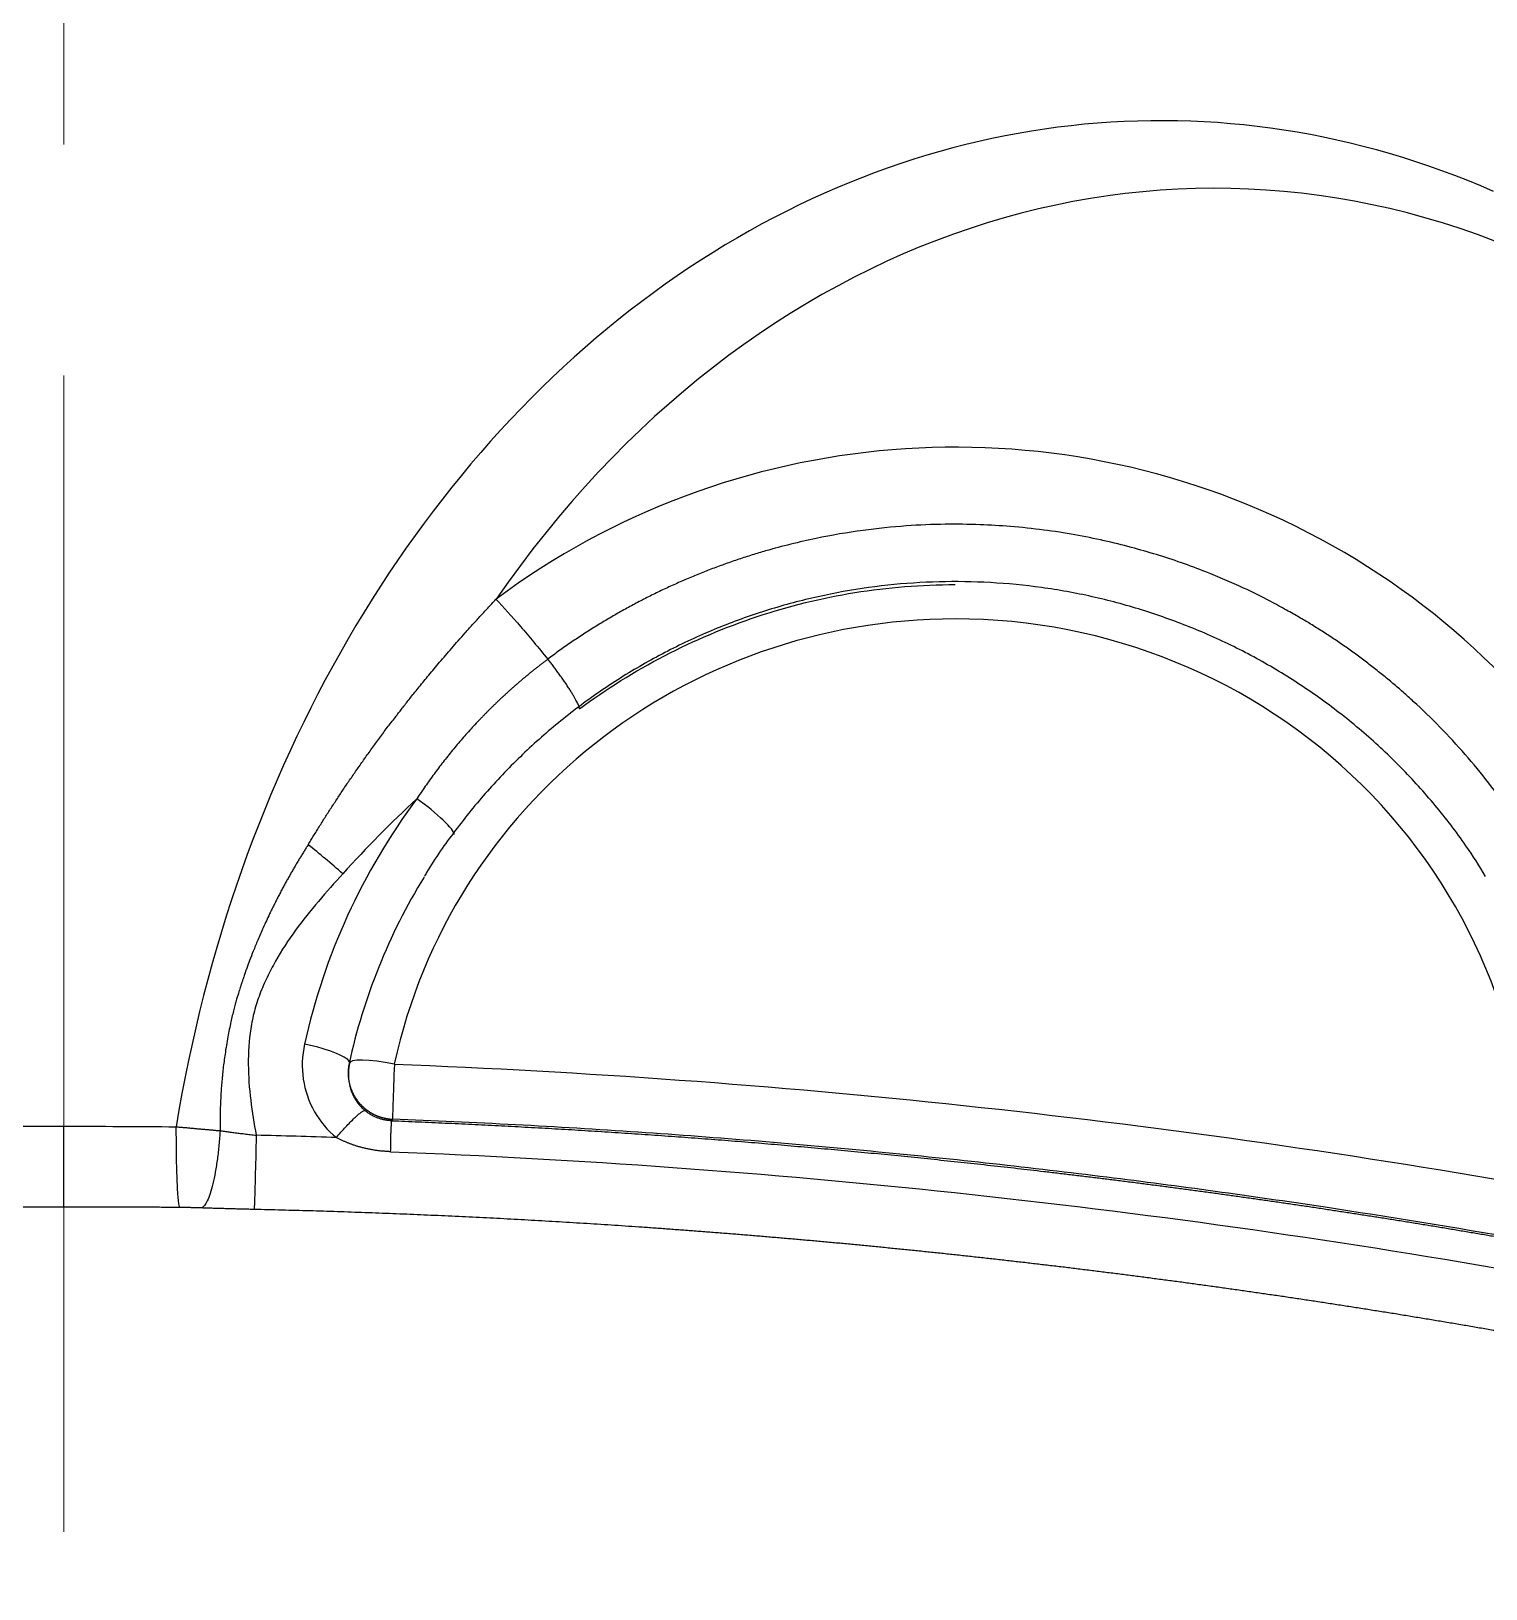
# Model space of a CAD drawing. Extents: x 0 to 790, y 0 to 579.
# Drawn here: x 225.07 to 240.8, y 369.68 to 386.52 of the extents above; entities that cross this region are included whole.
import ezdxf

# ---------------------------------------------------------------- set-up
doc = ezdxf.new("R2010")
doc.units = 0
doc.header["$LTSCALE"] = 10
doc.header["$MEASUREMENT"] = 0
doc.linetypes.add('CENTER', pattern=[2, 1.25, -0.25, 0.25, -0.25])
doc.layers.add('1', color=7, linetype='CONTINUOUS')
doc.layers.add('BODY', color=7, linetype='CONTINUOUS')

# ---------------------------------------------------------------- blocks, each defined once
blk = doc.blocks.new('A$C93291215')
at = {"layer": '1'}
blk.add_arc((0, 10.039), 24, 0, 86.2072, dxfattribs=at)
for centre, major_axis, ratio, start_param, end_param in [((11.909, 10.15), (0.127, -13.708), 0.796567, 2.79867, 4.496968), ((12.489, 10.155), (-0.12, 12.971), 0.796567, 5.940263, 7.12911), ((9.641, 12.286), (8.198, 0), 0.980939, 6.234668, 8.504828), ((9.638, 12.39), (-6.2, 0), 0.980939, 4.712389, 6.073153), ((9.638, 12.39), (-6.2, 0), 0.980939, 3.135495, 4.712389), ((9.638, 12.37), (7.2, 0), 0.980939, 2.512314, 2.926811), ((3.818, 16.43), (-0.402, 0.298), 0.157095, 3.257657, 4.828454), ((9.638, 12.293), (-6.7, 0), 0.980939, 5.741761, 6.073092), ((2.604, 13.778), (-0.488, 0.109), 0.18985, 3.183788, 4.754583), ((3.575, 13.561), (-0.489, 0.106), 0.190045, 4.753665, 6.324461), ((3.575, 13.561), (0.019, 0.5), 0.007701, 1.375335, 3.228797)]:
    blk.add_ellipse(centre, major_axis=major_axis, ratio=ratio, start_param=start_param, end_param=end_param, dxfattribs=at)
for points, knots in [([(16.902, 12.362), (16.902, 12.375), (16.902, 12.402), (16.901, 12.442), (16.901, 12.481), (16.9, 12.521), (16.899, 12.561), (16.898, 12.601), (16.896, 12.641), (16.895, 12.68), (16.893, 12.72), (16.891, 12.76), (16.889, 12.8), (16.886, 12.839), (16.883, 12.879), (16.88, 12.919), (16.877, 12.958), (16.873, 12.998), (16.87, 13.037), (16.866, 13.077), (16.862, 13.117), (16.857, 13.156), (16.853, 13.195), (16.848, 13.235), (16.843, 13.274), (16.838, 13.314), (16.832, 13.353), (16.827, 13.392), (16.821, 13.432), (16.814, 13.471), (16.808, 13.51), (16.801, 13.549), (16.795, 13.588), (16.788, 13.627), (16.78, 13.666), (16.773, 13.705), (16.765, 13.744), (16.757, 13.783), (16.749, 13.822), (16.741, 13.861), (16.732, 13.899), (16.723, 13.938), (16.714, 13.977), (16.705, 14.015), (16.696, 14.054), (16.686, 14.093), (16.676, 14.131), (16.666, 14.169), (16.656, 14.208), (16.645, 14.246), (16.634, 14.284), (16.623, 14.322), (16.612, 14.36), (16.601, 14.399), (16.589, 14.437), (16.577, 14.474), (16.565, 14.512), (16.553, 14.55), (16.54, 14.588), (16.528, 14.626), (16.515, 14.663), (16.502, 14.701), (16.488, 14.738), (16.475, 14.776), (16.461, 14.813), (16.447, 14.85), (16.433, 14.888), (16.418, 14.925), (16.404, 14.962), (16.389, 14.999), (16.374, 15.036), (16.358, 15.073), (16.343, 15.109), (16.327, 15.146), (16.311, 15.183), (16.295, 15.219), (16.279, 15.256), (16.262, 15.292), (16.245, 15.328), (16.228, 15.365), (16.211, 15.401), (16.194, 15.437), (16.176, 15.473), (16.158, 15.509), (16.14, 15.545), (16.122, 15.58), (16.104, 15.616), (16.085, 15.652), (16.066, 15.687), (16.047, 15.722), (16.028, 15.757), (16.008, 15.793), (15.989, 15.828), (15.969, 15.863), (15.949, 15.897), (15.928, 15.932), (15.908, 15.967), (15.887, 16.001), (15.866, 16.035), (15.845, 16.07), (15.824, 16.104), (15.803, 16.138), (15.781, 16.172), (15.759, 16.205), (15.737, 16.239), (15.715, 16.273), (15.692, 16.306), (15.67, 16.339), (15.578, 16.472), (15.412, 16.699), (15.156, 17.009), (14.883, 17.303), (14.656, 17.524), (14.484, 17.678), (14.373, 17.774), (14.26, 17.867), (14.146, 17.958), (14.029, 18.047), (13.911, 18.133), (13.791, 18.217), (13.669, 18.298), (13.545, 18.377), (13.42, 18.454), (13.312, 18.516), (13.188, 18.586), (13.011, 18.682), (12.723, 18.825), (12.315, 19), (11.907, 19.142), (11.538, 19.248), (11.244, 19.32), (10.928, 19.384), (10.59, 19.436), (10.247, 19.472), (9.892, 19.493), (9.516, 19.498), (9.094, 19.48), (8.627, 19.432), (8.118, 19.345), (7.745, 19.252), (7.517, 19.185), (7.445, 19.163), (7.372, 19.14), (7.301, 19.116), (7.229, 19.092), (7.157, 19.067), (7.086, 19.041), (7.015, 19.015), (6.945, 18.987), (6.874, 18.959), (6.804, 18.931), (6.735, 18.901), (6.665, 18.871), (6.596, 18.841), (6.527, 18.809), (6.459, 18.777), (6.391, 18.744), (6.323, 18.71), (6.256, 18.676), (6.189, 18.641), (6.122, 18.605), (6.056, 18.569), (5.99, 18.532), (5.925, 18.494), (5.86, 18.456), (5.795, 18.417), (5.731, 18.377), (5.667, 18.337), (5.604, 18.296), (5.541, 18.254), (5.478, 18.212), (5.416, 18.169), (5.355, 18.125), (5.294, 18.081), (5.254, 18.051), (5.234, 18.036)], [0, 0, 0, 0, 0.002517, 0.005034, 0.00755, 0.010065, 0.01258, 0.015094, 0.017607, 0.02012, 0.022632, 0.025144, 0.027655, 0.030166, 0.032676, 0.035186, 0.037695, 0.040204, 0.042712, 0.04522, 0.047728, 0.050236, 0.052743, 0.055249, 0.057756, 0.060262, 0.062767, 0.065273, 0.067778, 0.070283, 0.072788, 0.075293, 0.077797, 0.080301, 0.082806, 0.085309, 0.087813, 0.090317, 0.092821, 0.095324, 0.097828, 0.100331, 0.102835, 0.105338, 0.107842, 0.110345, 0.112848, 0.115352, 0.117855, 0.120359, 0.122863, 0.125367, 0.127871, 0.130375, 0.132879, 0.135384, 0.137889, 0.140394, 0.142899, 0.145405, 0.147911, 0.150418, 0.152925, 0.155432, 0.15794, 0.160449, 0.162958, 0.165467, 0.167978, 0.170489, 0.173, 0.175512, 0.178025, 0.180539, 0.183053, 0.185569, 0.188085, 0.190601, 0.193119, 0.195637, 0.198156, 0.200675, 0.203195, 0.205716, 0.208236, 0.210758, 0.21328, 0.215802, 0.218325, 0.220848, 0.223371, 0.225895, 0.228419, 0.230944, 0.233468, 0.235993, 0.238518, 0.241043, 0.243568, 0.246093, 0.248618, 0.251143, 0.253669, 0.256194, 0.258719, 0.261244, 0.263769, 0.266294, 0.268819, 0.294049, 0.319223, 0.344335, 0.369405, 0.378544, 0.38768, 0.396815, 0.405947, 0.415077, 0.424207, 0.433335, 0.442463, 0.45159, 0.460718, 0.469847, 0.474838, 0.487332, 0.507344, 0.534899, 0.57002, 0.587571, 0.606338, 0.626316, 0.647501, 0.669888, 0.690278, 0.71356, 0.739727, 0.768773, 0.800707, 0.835548, 0.840243, 0.844938, 0.849633, 0.854329, 0.859025, 0.863722, 0.868419, 0.873117, 0.877815, 0.882513, 0.887212, 0.891912, 0.896612, 0.901312, 0.906012, 0.910712, 0.915413, 0.920113, 0.924814, 0.929515, 0.934215, 0.938915, 0.943616, 0.948316, 0.953016, 0.957715, 0.962415, 0.967114, 0.971813, 0.976512, 0.98121, 0.985908, 0.990606, 0.995303, 1, 1, 1, 1]), ([(15.373, 15.687), (15.307, 15.8), (15.138, 16.065), (14.834, 16.46), (14.465, 16.868), (14.063, 17.245), (13.63, 17.588), (13.17, 17.895), (12.686, 18.163), (12.18, 18.39), (11.657, 18.576), (11.121, 18.719), (10.574, 18.818), (10.02, 18.871), (9.464, 18.88), (8.909, 18.843), (8.359, 18.761), (7.818, 18.635), (7.289, 18.465), (6.777, 18.252), (6.284, 17.999), (5.814, 17.706), (5.371, 17.376), (4.957, 17.011), (4.574, 16.615), (4.23, 16.186), (4.006, 15.874), (3.908, 15.701), (3.9, 15.687)], [0, 0, 0, 0, 0.028926, 0.069198, 0.109476, 0.149761, 0.190052, 0.23035, 0.270655, 0.310965, 0.351282, 0.391603, 0.431928, 0.472257, 0.512589, 0.552922, 0.593255, 0.633588, 0.673919, 0.714248, 0.754573, 0.794894, 0.83521, 0.875521, 0.915825, 0.956122, 0.996412, 1, 1, 1, 1]), ([(5.577, 17.498), (5.866, 17.714), (6.174, 17.906), (6.818, 18.24), (7.153, 18.382), (7.841, 18.611), (8.195, 18.698), (8.732, 18.785), (8.913, 18.807), (9.275, 18.835), (9.457, 18.842), (9.638, 18.842)], [0, 0, 0, 0, 0.25, 0.25, 0.5, 0.5, 0.75, 0.75, 0.875, 0.875, 1, 1, 1, 1]), ([(2.644, 16.03), (2.654, 16.046), (2.673, 16.078), (2.702, 16.127), (2.733, 16.175), (2.763, 16.225), (2.794, 16.274), (2.826, 16.325), (2.858, 16.375), (2.891, 16.426), (2.925, 16.478), (2.959, 16.53), (2.993, 16.582), (3.028, 16.635), (3.064, 16.688), (3.101, 16.741), (3.138, 16.795), (3.175, 16.849), (3.214, 16.904), (3.252, 16.959), (3.292, 17.014), (3.332, 17.07), (3.373, 17.126), (3.414, 17.182), (3.456, 17.239), (3.499, 17.296), (3.542, 17.353), (3.581, 17.403), (3.615, 17.447), (3.645, 17.487), (3.679, 17.53), (3.716, 17.577), (3.756, 17.627), (3.799, 17.681), (3.846, 17.739), (3.896, 17.8), (3.949, 17.865), (4.006, 17.933), (4.066, 18.004), (4.129, 18.078), (4.196, 18.156), (4.267, 18.237), (4.341, 18.321), (4.419, 18.408), (4.501, 18.497), (4.586, 18.59), (4.645, 18.652), (4.674, 18.684)], [0, 0, 0, 0, 0.016597, 0.033398, 0.050405, 0.067615, 0.08503, 0.102648, 0.120471, 0.138496, 0.156724, 0.175156, 0.19379, 0.212626, 0.231664, 0.250904, 0.270346, 0.289989, 0.309833, 0.329877, 0.350123, 0.370569, 0.391215, 0.412061, 0.433107, 0.454352, 0.475796, 0.49744, 0.510925, 0.525861, 0.542247, 0.560081, 0.579361, 0.600085, 0.622252, 0.64586, 0.670906, 0.697389, 0.725305, 0.754654, 0.785432, 0.817638, 0.851269, 0.886322, 0.922797, 0.96069, 1, 1, 1, 1]), ([(4.674, 18.684), (4.756, 18.598), (4.846, 18.499), (5.034, 18.28), (5.133, 18.161), (5.234, 18.036)], [0, 0, 0, 0, 0.5, 0.5, 1, 1, 1, 1]), ([(5.234, 18.036), (5.224, 18.028), (5.205, 18.014), (5.176, 17.992), (5.147, 17.97), (5.119, 17.947), (5.09, 17.925), (5.062, 17.902), (5.034, 17.88), (5.007, 17.857), (4.979, 17.834), (4.952, 17.811), (4.925, 17.788), (4.899, 17.765), (4.872, 17.742), (4.846, 17.719), (4.82, 17.696), (4.794, 17.672), (4.768, 17.648), (4.742, 17.625), (4.717, 17.601), (4.692, 17.577), (4.667, 17.553), (4.642, 17.529), (4.618, 17.505), (4.593, 17.481), (4.569, 17.456), (4.545, 17.432), (4.521, 17.407), (4.498, 17.383), (4.463, 17.346), (4.418, 17.298), (4.363, 17.237), (4.309, 17.176), (4.256, 17.114), (4.203, 17.051), (4.152, 16.987), (4.102, 16.923), (4.052, 16.859), (4.004, 16.794), (3.956, 16.728), (3.909, 16.662), (3.863, 16.595), (3.833, 16.55), (3.818, 16.527)], [0, 0, 0, 0, 0.017466, 0.03488, 0.052243, 0.069557, 0.086822, 0.10404, 0.121212, 0.138338, 0.15542, 0.17246, 0.189456, 0.206412, 0.223328, 0.240204, 0.257043, 0.273844, 0.290608, 0.307337, 0.324032, 0.340692, 0.35732, 0.373916, 0.39048, 0.407014, 0.423519, 0.439994, 0.456441, 0.472861, 0.489255, 0.528854, 0.568372, 0.607817, 0.647199, 0.686526, 0.725805, 0.765044, 0.804249, 0.843428, 0.882587, 0.921732, 0.960868, 1, 1, 1, 1]), ([(2.644, 16.03), (2.636, 16.018), (2.621, 15.995), (2.599, 15.959), (2.576, 15.922), (2.553, 15.885), (2.53, 15.847), (2.507, 15.808), (2.484, 15.768), (2.461, 15.728), (2.437, 15.687), (2.414, 15.645), (2.39, 15.602), (2.367, 15.559), (2.343, 15.515), (2.32, 15.47), (2.296, 15.424), (2.273, 15.377), (2.249, 15.33), (2.21, 15.248), (2.159, 15.138), (2.1, 15.004), (2.051, 14.886), (2.012, 14.785), (1.981, 14.701), (1.957, 14.634), (1.941, 14.585), (1.931, 14.555), (1.922, 14.529), (1.911, 14.494), (1.892, 14.435), (1.867, 14.351), (1.837, 14.242), (1.805, 14.106), (1.772, 13.945), (1.749, 13.802), (1.733, 13.688), (1.723, 13.61), (1.715, 13.533), (1.708, 13.456), (1.703, 13.38), (1.698, 13.305), (1.694, 13.23), (1.692, 13.156), (1.69, 13.083), (1.69, 13.01), (1.69, 12.962), (1.691, 12.938)], [0, 0, 0, 0, 0.012737, 0.025688, 0.038853, 0.052231, 0.065824, 0.07963, 0.093649, 0.107883, 0.12233, 0.136992, 0.151868, 0.166959, 0.182266, 0.197787, 0.213525, 0.22948, 0.245652, 0.262042, 0.312321, 0.35694, 0.395857, 0.429036, 0.456439, 0.478011, 0.493687, 0.503429, 0.507217, 0.518267, 0.537127, 0.563818, 0.598322, 0.640594, 0.690641, 0.748427, 0.772335, 0.796067, 0.819611, 0.842958, 0.866098, 0.889019, 0.911712, 0.934167, 0.956374, 0.978321, 1, 1, 1, 1]), ([(3.018, 15.717), (2.929, 15.619), (2.752, 15.42), (2.502, 15.108), (2.319, 14.831), (2.197, 14.597), (2.118, 14.416), (2.058, 14.23), (2.007, 13.979), (1.987, 13.656), (2.016, 13.267), (2.058, 13.013), (2.082, 12.888)], [0, 0, 0, 0, 0.126532, 0.253064, 0.379596, 0.442862, 0.506128, 0.567862, 0.629596, 0.753064, 0.876532, 1, 1, 1, 1]), ([(3.086, 13.663), (3.085, 13.659), (3.084, 13.652), (3.082, 13.64), (3.08, 13.629), (3.079, 13.618), (3.077, 13.607), (3.077, 13.595), (3.076, 13.584), (3.076, 13.573), (3.076, 13.562), (3.076, 13.551), (3.076, 13.54), (3.077, 13.529), (3.077, 13.518), (3.079, 13.508), (3.08, 13.497), (3.081, 13.486), (3.083, 13.476), (3.085, 13.465), (3.087, 13.455), (3.09, 13.445), (3.092, 13.435), (3.095, 13.425), (3.098, 13.415), (3.101, 13.405), (3.104, 13.395), (3.108, 13.386), (3.112, 13.376), (3.115, 13.367), (3.119, 13.358), (3.124, 13.349), (3.128, 13.34), (3.132, 13.331), (3.137, 13.322), (3.142, 13.314), (3.147, 13.306), (3.152, 13.297), (3.157, 13.289), (3.162, 13.281), (3.168, 13.274), (3.173, 13.266), (3.179, 13.258), (3.184, 13.251), (3.19, 13.244), (3.196, 13.237), (3.202, 13.23), (3.208, 13.223), (3.215, 13.217), (3.221, 13.21), (3.227, 13.204), (3.234, 13.198), (3.24, 13.192), (3.247, 13.186), (3.253, 13.18), (3.26, 13.175), (3.267, 13.169), (3.273, 13.164), (3.28, 13.159), (3.287, 13.154), (3.294, 13.149), (3.301, 13.145), (3.308, 13.14), (3.315, 13.136), (3.322, 13.132), (3.329, 13.128), (3.336, 13.124), (3.343, 13.12), (3.351, 13.116), (3.358, 13.113), (3.365, 13.109), (3.372, 13.106), (3.379, 13.103), (3.386, 13.1), (3.394, 13.097), (3.401, 13.094), (3.408, 13.092), (3.415, 13.089), (3.422, 13.087), (3.43, 13.084), (3.437, 13.082), (3.444, 13.08), (3.451, 13.078), (3.458, 13.077), (3.465, 13.075), (3.472, 13.073), (3.48, 13.072), (3.487, 13.071), (3.494, 13.069), (3.501, 13.068), (3.508, 13.067), (3.515, 13.066), (3.521, 13.065), (3.528, 13.065), (3.535, 13.064), (3.542, 13.064), (3.549, 13.063), (3.553, 13.063), (3.556, 13.063)], [0, 0, 0, 0, 0.013305, 0.02655, 0.039736, 0.052862, 0.065927, 0.078931, 0.091874, 0.104756, 0.117576, 0.130333, 0.143029, 0.155661, 0.168231, 0.180738, 0.193181, 0.205562, 0.217878, 0.230131, 0.24232, 0.254446, 0.266507, 0.278505, 0.290438, 0.302308, 0.314113, 0.325854, 0.337532, 0.349145, 0.360694, 0.372179, 0.383601, 0.394959, 0.406253, 0.417483, 0.42865, 0.439754, 0.450794, 0.461772, 0.472687, 0.483539, 0.494328, 0.505056, 0.515721, 0.526324, 0.536866, 0.547346, 0.557765, 0.568124, 0.578421, 0.588658, 0.598835, 0.608952, 0.61901, 0.629008, 0.638948, 0.648828, 0.658651, 0.668415, 0.678122, 0.687771, 0.697363, 0.706898, 0.716377, 0.7258, 0.735167, 0.744479, 0.753736, 0.762939, 0.772087, 0.781181, 0.790222, 0.79921, 0.808145, 0.817027, 0.825858, 0.834637, 0.843365, 0.852042, 0.860669, 0.869246, 0.877773, 0.886251, 0.89468, 0.90306, 0.911393, 0.919678, 0.927916, 0.936107, 0.944252, 0.95235, 0.960403, 0.968411, 0.976375, 0.984294, 0.992169, 1, 1, 1, 1]), ([(3.093, 13.674), (3.092, 13.67), (3.09, 13.663), (3.088, 13.651), (3.085, 13.64), (3.084, 13.628), (3.082, 13.616), (3.081, 13.605), (3.08, 13.593), (3.079, 13.581), (3.078, 13.57), (3.078, 13.558), (3.078, 13.547), (3.078, 13.535), (3.078, 13.523), (3.079, 13.512), (3.08, 13.5), (3.081, 13.489), (3.082, 13.482), (3.083, 13.479)], [0, 0, 0, 0, 0.060339, 0.120587, 0.180731, 0.240758, 0.300655, 0.360408, 0.420002, 0.479425, 0.538662, 0.597698, 0.656519, 0.71511, 0.773457, 0.831545, 0.88936, 0.946888, 1, 1, 1, 1]), ([(3.089, 13.44), (3.09, 13.438), (3.091, 13.432), (3.093, 13.423), (3.096, 13.412), (3.099, 13.401), (3.102, 13.391), (3.107, 13.377), (3.113, 13.359), (3.122, 13.337), (3.132, 13.315), (3.143, 13.295), (3.155, 13.275), (3.167, 13.256), (3.181, 13.237), (3.195, 13.219), (3.209, 13.202), (3.225, 13.187), (3.24, 13.171), (3.251, 13.162), (3.257, 13.157)], [0, 0, 0, 0, 0.020679, 0.054492, 0.088072, 0.121409, 0.154496, 0.187326, 0.259355, 0.330749, 0.401461, 0.471446, 0.540658, 0.609052, 0.676585, 0.743218, 0.80891, 0.873626, 0.937332, 1, 1, 1, 1]), ([(2.948, 12.864), (2.964, 12.884), (2.981, 12.903), (3.015, 12.941), (3.032, 12.96), (3.065, 12.996), (3.082, 13.014), (3.113, 13.046), (3.129, 13.062), (3.158, 13.089), (3.171, 13.101), (3.195, 13.122), (3.206, 13.13), (3.225, 13.144), (3.234, 13.149), (3.247, 13.156), (3.253, 13.157), (3.257, 13.157)], [0, 0, 0, 0, 0.125, 0.125, 0.25, 0.25, 0.375, 0.375, 0.5, 0.5, 0.625, 0.625, 0.75, 0.75, 0.875, 0.875, 1, 1, 1, 1]), ([(3.547, 13.046), (3.544, 13.046), (3.538, 13.046), (3.528, 13.047), (3.518, 13.047), (3.507, 13.049), (3.496, 13.05), (3.483, 13.052), (3.47, 13.054), (3.457, 13.057), (3.443, 13.06), (3.428, 13.064), (3.413, 13.069), (3.397, 13.075), (3.381, 13.081), (3.364, 13.089), (3.347, 13.097), (3.329, 13.106), (3.311, 13.117), (3.293, 13.129), (3.275, 13.142), (3.263, 13.152), (3.257, 13.157)], [0, 0, 0, 0, 0.026911, 0.056225, 0.087912, 0.121946, 0.158308, 0.196981, 0.237958, 0.281243, 0.326847, 0.374795, 0.425128, 0.477899, 0.533178, 0.591052, 0.651627, 0.715026, 0.781392, 0.850887, 0.923689, 1, 1, 1, 1]), ([(0, 12.113), (0, 12.118), (0, 12.127), (0, 12.154), (0, 12.172), (0, 12.219), (0, 12.247), (0, 12.312), (0, 12.349), (0, 12.431), (0, 12.476), (0, 12.57), (0, 12.62), (0, 12.723), (0, 12.776), (0, 12.882), (0, 12.935), (0, 12.987)], [0, 0, 0, 0, 0.125, 0.125, 0.25, 0.25, 0.375, 0.375, 0.5, 0.5, 0.625, 0.625, 0.75, 0.75, 0.875, 0.875, 1, 1, 1, 1]), ([(1.214, 12.981), (1.222, 12.981), (1.237, 12.979), (1.259, 12.977), (1.282, 12.975), (1.304, 12.973), (1.326, 12.971), (1.348, 12.969), (1.37, 12.967), (1.392, 12.965), (1.414, 12.963), (1.436, 12.961), (1.458, 12.959), (1.479, 12.957), (1.501, 12.955), (1.522, 12.953), (1.544, 12.951), (1.565, 12.95), (1.586, 12.948), (1.607, 12.946), (1.628, 12.944), (1.649, 12.942), (1.67, 12.94), (1.684, 12.939), (1.691, 12.938)], [0, 0, 0, 0, 0.04689, 0.093642, 0.140257, 0.186736, 0.233077, 0.279281, 0.325349, 0.371279, 0.417073, 0.462731, 0.508252, 0.553637, 0.598885, 0.643997, 0.688973, 0.733813, 0.778517, 0.823085, 0.867517, 0.911814, 0.955975, 1, 1, 1, 1]), ([(1.214, 12.981), (1.214, 12.929), (1.214, 12.876), (1.215, 12.77), (1.215, 12.718), (1.217, 12.615), (1.218, 12.565), (1.221, 12.47), (1.222, 12.425), (1.226, 12.343), (1.227, 12.306), (1.232, 12.241), (1.234, 12.213), (1.239, 12.167), (1.241, 12.148), (1.246, 12.121), (1.249, 12.112), (1.252, 12.108)], [0, 0, 0, 0, 0.125, 0.125, 0.25, 0.25, 0.375, 0.375, 0.5, 0.5, 0.625, 0.625, 0.75, 0.75, 0.875, 0.875, 1, 1, 1, 1]), ([(3.535, 12.711), (3.535, 12.714), (3.535, 12.721), (3.536, 12.732), (3.536, 12.745), (3.536, 12.758), (3.536, 12.772), (3.537, 12.788), (3.537, 12.804), (3.537, 12.821), (3.537, 12.843), (3.537, 12.868), (3.538, 12.895), (3.539, 12.92), (3.54, 12.943), (3.541, 12.964), (3.542, 12.983), (3.543, 12.999), (3.544, 13.012), (3.545, 13.022), (3.545, 13.03), (3.546, 13.036), (3.546, 13.041), (3.546, 13.044), (3.547, 13.045), (3.547, 13.046)], [0, 0, 0, 0, 0.018553, 0.039322, 0.062345, 0.087661, 0.115307, 0.14532, 0.177733, 0.212572, 0.24986, 0.31437, 0.377701, 0.439661, 0.500079, 0.566666, 0.629699, 0.689057, 0.744664, 0.796493, 0.844548, 0.888864, 0.929497, 0.966515, 1, 1, 1, 1]), ([(3.547, 13.046), (3.595, 13.044), (3.691, 13.04), (3.835, 13.034), (3.979, 13.028), (4.123, 13.021), (4.267, 13.015), (4.411, 13.008), (4.555, 13.001), (4.699, 12.994), (4.843, 12.986), (4.987, 12.978), (5.132, 12.97), (5.276, 12.962), (5.42, 12.954), (5.564, 12.945), (5.708, 12.936), (5.852, 12.927), (5.996, 12.918), (6.14, 12.908), (6.284, 12.898), (6.428, 12.888), (6.572, 12.878), (6.716, 12.868), (6.86, 12.857), (7.004, 12.846), (7.148, 12.835), (7.291, 12.823), (7.435, 12.812), (7.579, 12.8), (7.723, 12.788), (7.867, 12.775), (8.011, 12.763), (8.155, 12.75), (8.299, 12.737), (8.443, 12.724), (8.586, 12.71), (8.73, 12.697), (8.874, 12.683), (9.018, 12.669), (9.162, 12.654), (9.305, 12.64), (9.449, 12.625), (9.593, 12.61), (9.737, 12.595), (9.88, 12.579), (10.024, 12.563), (10.168, 12.547), (10.311, 12.531), (10.455, 12.515), (10.598, 12.498), (10.742, 12.481), (10.886, 12.464), (11.029, 12.447), (11.173, 12.429), (11.316, 12.412), (11.46, 12.394), (11.603, 12.375), (11.747, 12.357), (11.89, 12.338), (12.033, 12.319), (12.177, 12.3), (12.32, 12.281), (12.464, 12.261), (12.607, 12.241), (12.75, 12.221), (12.893, 12.201), (13.037, 12.18), (13.18, 12.16), (13.323, 12.139), (13.466, 12.118), (13.609, 12.096), (13.753, 12.074), (13.896, 12.053), (14.039, 12.03), (14.182, 12.008), (14.325, 11.986), (14.468, 11.963), (14.611, 11.94), (14.754, 11.917), (14.897, 11.893), (15.04, 11.869), (15.182, 11.845), (15.325, 11.821), (15.468, 11.797), (15.611, 11.772), (15.706, 11.756), (15.753, 11.747)], [0, 0, 0, 0, 0.011736, 0.023472, 0.035209, 0.046946, 0.058684, 0.070423, 0.082162, 0.093902, 0.105643, 0.117384, 0.129126, 0.140869, 0.152612, 0.164356, 0.1761, 0.187845, 0.199591, 0.211338, 0.223085, 0.234833, 0.246582, 0.258331, 0.270081, 0.281831, 0.293583, 0.305335, 0.317087, 0.328841, 0.340595, 0.35235, 0.364105, 0.375861, 0.387618, 0.399376, 0.411134, 0.422893, 0.434653, 0.446413, 0.458174, 0.469936, 0.481698, 0.493462, 0.505226, 0.51699, 0.528756, 0.540522, 0.552289, 0.564057, 0.575825, 0.587594, 0.599364, 0.611135, 0.622906, 0.634678, 0.646451, 0.658225, 0.669999, 0.681774, 0.69355, 0.705327, 0.717105, 0.728883, 0.740662, 0.752442, 0.764222, 0.776004, 0.787786, 0.799569, 0.811352, 0.823137, 0.834922, 0.846708, 0.858495, 0.870283, 0.882071, 0.89386, 0.90565, 0.917441, 0.929233, 0.941025, 0.952819, 0.964613, 0.976408, 0.988203, 1, 1, 1, 1]), ([(3.555, 13.066), (4.441, 13.032), (6.194, 12.939), (8.77, 12.727), (11.239, 12.454), (13.553, 12.136), (15.041, 11.893), (15.751, 11.769)], [0, 0, 0, 0, 0.216608, 0.429114, 0.631516, 0.82381, 1, 1, 1, 1]), ([(1.691, 12.938), (1.687, 12.888), (1.683, 12.836), (1.674, 12.734), (1.668, 12.683), (1.655, 12.585), (1.647, 12.537), (1.631, 12.446), (1.622, 12.404), (1.604, 12.326), (1.594, 12.29), (1.573, 12.229), (1.563, 12.202), (1.542, 12.158), (1.531, 12.141), (1.51, 12.115), (1.5, 12.107), (1.49, 12.103)], [0, 0, 0, 0, 0.125, 0.125, 0.25, 0.25, 0.375, 0.375, 0.5, 0.5, 0.625, 0.625, 0.75, 0.75, 0.875, 0.875, 1, 1, 1, 1]), ([(1.691, 12.938), (1.698, 12.937), (1.714, 12.935), (1.738, 12.932), (1.763, 12.929), (1.788, 12.925), (1.814, 12.922), (1.841, 12.918), (1.868, 12.915), (1.896, 12.911), (1.925, 12.908), (1.955, 12.904), (1.986, 12.9), (2.017, 12.896), (2.049, 12.892), (2.071, 12.89), (2.082, 12.888)], [0, 0, 0, 0, 0.060261, 0.122124, 0.18562, 0.250776, 0.317621, 0.386185, 0.456496, 0.528584, 0.602477, 0.678203, 0.755791, 0.835269, 0.916663, 1, 1, 1, 1]), ([(2.082, 12.888), (2.081, 12.839), (2.079, 12.79), (2.077, 12.691), (2.076, 12.643), (2.073, 12.548), (2.072, 12.502), (2.07, 12.416), (2.069, 12.375), (2.067, 12.301), (2.066, 12.268), (2.064, 12.208), (2.063, 12.183), (2.062, 12.141), (2.061, 12.124), (2.06, 12.099), (2.06, 12.091), (2.059, 12.087)], [0, 0, 0, 0, 0.125, 0.125, 0.25, 0.25, 0.375, 0.375, 0.5, 0.5, 0.625, 0.625, 0.75, 0.75, 0.875, 0.875, 1, 1, 1, 1]), ([(3.535, 12.711), (3.529, 12.711), (3.516, 12.712), (3.496, 12.713), (3.477, 12.714), (3.458, 12.716), (3.438, 12.717), (3.419, 12.72), (3.4, 12.722), (3.381, 12.724), (3.362, 12.727), (3.344, 12.73), (3.325, 12.734), (3.306, 12.737), (3.288, 12.741), (3.269, 12.745), (3.251, 12.749), (3.232, 12.754), (3.209, 12.76), (3.182, 12.767), (3.15, 12.777), (3.119, 12.788), (3.089, 12.799), (3.06, 12.81), (3.031, 12.823), (3.002, 12.836), (2.975, 12.85), (2.957, 12.86), (2.948, 12.864)], [0, 0, 0, 0, 0.031736, 0.063377, 0.094928, 0.126396, 0.157786, 0.189105, 0.220359, 0.251554, 0.282696, 0.31379, 0.344844, 0.375863, 0.406853, 0.43782, 0.468769, 0.499708, 0.530641, 0.585268, 0.639193, 0.692452, 0.74508, 0.797112, 0.848585, 0.899534, 0.949994, 1, 1, 1, 1]), ([(0, 12.113), (-0.026, 12.113), (-0.078, 12.113), (-0.156, 12.113), (-0.235, 12.113), (-0.313, 12.113), (-0.391, 12.113), (-0.469, 12.113), (-0.548, 12.112), (-0.626, 12.112), (-0.704, 12.112), (-0.782, 12.111), (-0.86, 12.111), (-0.939, 12.11), (-1.017, 12.11), (-1.095, 12.109), (-1.173, 12.108), (-1.225, 12.108), (-1.252, 12.108)], [0, 0, 0, 0, 0.062478, 0.124955, 0.187434, 0.249914, 0.312396, 0.374881, 0.437368, 0.49986, 0.562356, 0.624857, 0.687363, 0.749876, 0.812395, 0.874922, 0.937457, 1, 1, 1, 1]), ([(1.252, 12.108), (1.225, 12.108), (1.173, 12.108), (1.095, 12.109), (1.017, 12.11), (0.939, 12.11), (0.86, 12.111), (0.782, 12.111), (0.704, 12.112), (0.626, 12.112), (0.548, 12.112), (0.469, 12.113), (0.391, 12.113), (0.313, 12.113), (0.235, 12.113), (0.156, 12.113), (0.078, 12.113), (0.026, 12.113), (0, 12.113)], [0, 0, 0, 0, 0.062543, 0.125078, 0.187605, 0.250124, 0.312637, 0.375143, 0.437644, 0.50014, 0.562632, 0.625119, 0.687604, 0.750086, 0.812566, 0.875045, 0.937522, 1, 1, 1, 1]), ([(1.49, 12.103), (1.485, 12.103), (1.474, 12.103), (1.458, 12.104), (1.443, 12.104), (1.427, 12.105), (1.411, 12.105), (1.395, 12.105), (1.379, 12.106), (1.363, 12.106), (1.348, 12.106), (1.332, 12.107), (1.316, 12.107), (1.3, 12.107), (1.284, 12.107), (1.268, 12.108), (1.257, 12.108), (1.252, 12.108)], [0, 0, 0, 0, 0.066714, 0.133342, 0.199903, 0.266415, 0.332895, 0.399363, 0.465836, 0.532333, 0.598871, 0.66547, 0.732148, 0.798921, 0.865809, 0.93283, 1, 1, 1, 1]), ([(2.059, 12.087), (2.05, 12.087), (2.031, 12.087), (2.002, 12.088), (1.974, 12.089), (1.945, 12.089), (1.916, 12.09), (1.888, 12.091), (1.859, 12.092), (1.831, 12.092), (1.802, 12.093), (1.774, 12.094), (1.745, 12.095), (1.717, 12.096), (1.688, 12.096), (1.66, 12.097), (1.631, 12.098), (1.603, 12.099), (1.575, 12.1), (1.546, 12.101), (1.518, 12.102), (1.499, 12.102), (1.49, 12.103)], [0, 0, 0, 0, 0.049963, 0.099902, 0.149822, 0.199728, 0.249624, 0.299514, 0.349404, 0.399298, 0.4492, 0.499116, 0.549049, 0.599004, 0.648987, 0.699001, 0.749051, 0.799141, 0.849277, 0.899462, 0.949702, 1, 1, 1, 1]), ([(16.404, 10.61), (16.355, 10.619), (16.256, 10.637), (16.107, 10.664), (15.959, 10.691), (15.81, 10.718), (15.662, 10.744), (15.513, 10.77), (15.365, 10.795), (15.216, 10.821), (15.068, 10.846), (14.919, 10.871), (14.77, 10.896), (14.622, 10.92), (14.473, 10.945), (14.324, 10.969), (14.175, 10.992), (14.027, 11.016), (13.878, 11.039), (13.729, 11.062), (13.58, 11.085), (13.431, 11.107), (13.282, 11.13), (13.133, 11.152), (12.984, 11.173), (12.835, 11.195), (12.686, 11.216), (12.537, 11.237), (12.387, 11.258), (12.238, 11.278), (12.089, 11.299), (11.94, 11.319), (11.791, 11.338), (11.641, 11.358), (11.492, 11.377), (11.343, 11.396), (11.194, 11.415), (11.044, 11.433), (10.895, 11.452), (10.745, 11.47), (10.596, 11.487), (10.447, 11.505), (10.297, 11.522), (10.148, 11.539), (9.998, 11.556), (9.849, 11.572), (9.699, 11.589), (9.55, 11.605), (9.4, 11.62), (9.251, 11.636), (9.101, 11.651), (8.951, 11.666), (8.802, 11.681), (8.652, 11.695), (8.503, 11.71), (8.353, 11.724), (8.203, 11.737), (8.053, 11.751), (7.904, 11.764), (7.754, 11.777), (7.604, 11.79), (7.455, 11.802), (7.305, 11.815), (7.155, 11.827), (7.005, 11.838), (6.856, 11.85), (6.706, 11.861), (6.556, 11.872), (6.406, 11.883), (6.256, 11.894), (6.107, 11.904), (5.957, 11.914), (5.807, 11.924), (5.657, 11.933), (5.507, 11.942), (5.357, 11.951), (5.207, 11.96), (5.058, 11.969), (4.908, 11.977), (4.758, 11.985), (4.608, 11.993), (4.458, 12), (4.308, 12.008), (4.158, 12.015), (4.008, 12.021), (3.858, 12.028), (3.708, 12.034), (3.559, 12.04), (3.409, 12.046), (3.259, 12.051), (3.109, 12.057), (2.959, 12.062), (2.809, 12.067), (2.659, 12.071), (2.509, 12.075), (2.359, 12.079), (2.209, 12.083), (2.109, 12.085), (2.059, 12.087)], [0, 0, 0, 0, 0.010452, 0.020904, 0.031355, 0.041805, 0.052254, 0.062702, 0.07315, 0.083596, 0.094042, 0.104487, 0.114932, 0.125375, 0.135818, 0.14626, 0.156701, 0.167141, 0.177581, 0.188019, 0.198457, 0.208894, 0.219331, 0.229766, 0.240201, 0.250635, 0.261068, 0.271501, 0.281933, 0.292364, 0.302794, 0.313223, 0.323652, 0.33408, 0.344507, 0.354933, 0.365359, 0.375784, 0.386208, 0.396631, 0.407054, 0.417476, 0.427897, 0.438318, 0.448737, 0.459156, 0.469575, 0.479992, 0.490409, 0.500825, 0.511241, 0.521655, 0.532069, 0.542483, 0.552895, 0.563307, 0.573718, 0.584129, 0.594538, 0.604947, 0.615356, 0.625764, 0.636171, 0.646577, 0.656982, 0.667387, 0.677792, 0.688195, 0.698598, 0.709, 0.719402, 0.729803, 0.740203, 0.750603, 0.761002, 0.7714, 0.781797, 0.792194, 0.802591, 0.812986, 0.823381, 0.833776, 0.844169, 0.854563, 0.864955, 0.875347, 0.885738, 0.896129, 0.906518, 0.916908, 0.927296, 0.937685, 0.948072, 0.958459, 0.968845, 0.979231, 0.989616, 1, 1, 1, 1])]:
    blk.add_open_spline(points, degree=3, knots=knots, dxfattribs=at)
blk.add_rational_spline([(5.577, 17.498), (5.577, 17.561), (5.429, 17.793), (5.234, 18.036)], [1.00000154796, 0.772410147185, 0.772418184884, 1.00002566105], degree=3, dxfattribs=at)
for points in [[(3.818, 16.527), (3.539, 16.268), (3.272, 15.998), (3.018, 15.717)], [(3.018, 15.717), (2.892, 15.826), (2.766, 15.932), (2.644, 16.03)], [(2.604, 13.876), (2.577, 13.745), (2.566, 13.495), (2.694, 13.128), (2.85, 12.945), (2.948, 12.864)], [(3.575, 13.658), (7.686, 13.498), (11.787, 13.061), (15.838, 12.353)], [(-1.214, 12.981), (-0.81, 12.984), (-0.405, 12.986), (0, 12.987)], [(0, 12.987), (0.405, 12.986), (0.81, 12.984), (1.214, 12.981)], [(3.559, 13.064), (3.555, 13.058), (3.551, 13.052), (3.547, 13.046)], [(2.948, 12.864), (2.659, 12.874), (2.371, 12.882), (2.082, 12.888)], [(3.535, 12.711), (7.609, 12.553), (11.672, 12.121), (15.686, 11.42)]]:
    blk.add_open_spline(points, degree=3, dxfattribs=at)

msp = doc.modelspace()

# ---------------------------------------------------------------- linework, layer by layer
at = {"layer": 'BODY', "color": 1, "linetype": 'CENTER', "lineweight": 5}
msp.add_line((225.422, 250.294), (225.422, 402.273), dxfattribs=at)

# ---------------------------------------------------------------- block references
at = {"layer": '1'}
msp.add_blockref('A$C93291215', (225.422, 361.692), dxfattribs=at)

doc.saveas('drawing.dxf')
